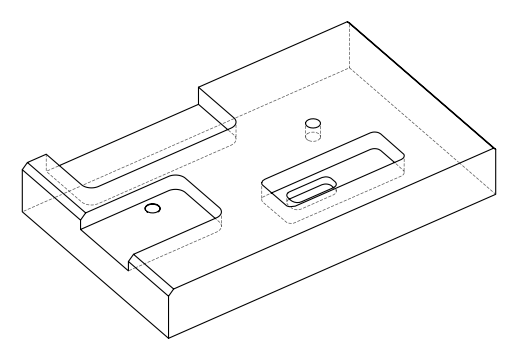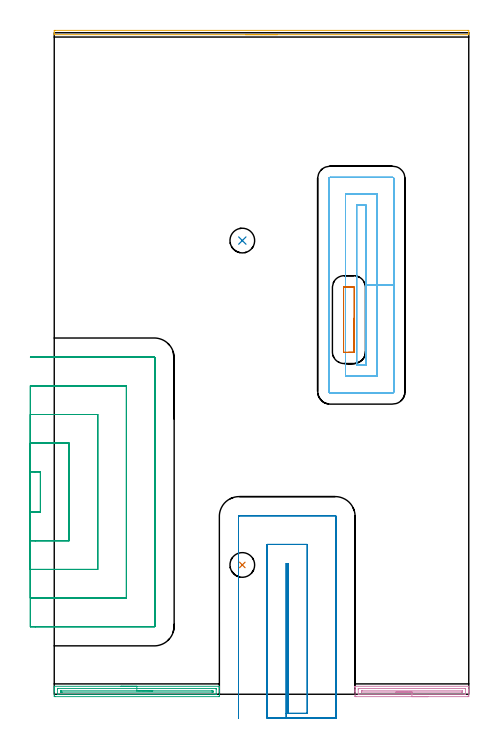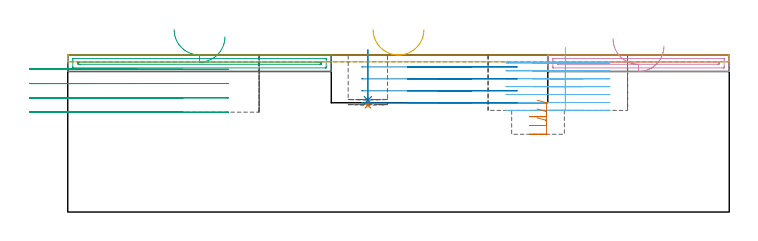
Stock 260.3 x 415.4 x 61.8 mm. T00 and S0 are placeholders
(PLAN: 9 operations, 3 tool changes, 41 min)
(1 INDEXABLE_INSERT_DRILL_BLIND_HOLE_FROM_SOLID | STEP1POCKET | NXT0302_002 | 0.02 min | 3694 mm3)
(2 INDEXABLE_INSERT_DRILL_BLIND_HOLE_FROM_SOLID_1 | STEP1POCKET_1 | NXT0302_002 | 0.08 min | 3317 mm3)
(3 AREA_MILL | FG_CHAMFER_SURFACE | UGT0205_001 | 2.66 min | 2277 mm3)
(4 AREA_MILL_1 | FG_CHAMFER_SURFACE_1 | UGT0205_001 | 1.88 min | 1597 mm3)
(5 AREA_MILL_2 | FG_CHAMFER_SURFACE_2 | UGT0205_001 | 2.24 min | 948 mm3)
(6 MILL_RECTANGULAR_POCKET | POCKET_RECTANGULAR_STRAIGHT | UGT0201_132 | Follow Part, ap 3.5, ae 75% | 12.59 min | 177705 mm3)
(7 MILL_RECTANGULAR_POCKET_1 | POCKET_RECTANGULAR_STRAIGHT_1 | UGT0201_132 | Follow Part, ap 3.5, ae 75% | 0.89 min | 10280 mm3)
(8 MILL_SLOT | SLOT_PARTIAL_RECTANGULAR | UGT0201_106 | Follow Part, ap 6, ae 75% | 6.88 min | 193854 mm3)
(9 MILL_SLOT_1 | SLOT_PARTIAL_RECTANGULAR_1 | UGT0201_106 | Follow Part, ap 6, ae 75% | 13.77 min | 325998 mm3)
(TOOL NXT0302_002 | Index. Insert Drill 15.5mm [880-D1550L20-05] | D15.5 PA176 FL78 Z2)
(TOOL UGT0205_001 | Chamfer Mill 20 x 3 x 45 deg. | D20 FL50 Z2)
(TOOL UGT0201_132 | Carbide End Mill 14.0 | D14 FL30 Z4)
(TOOL UGT0201_106 | End Mill 24 mm | D24 FL25 Z2)
(OP 1 INDEXABLE_INSERT_DRILL_BLIND_HOLE_FROM_SOLID)
G17 G21 G94 G90
T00 M6
G54
G17 G0 G90 X118.1 Y81.2 S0 M3
G43 Z71.8 H1
G94 G81 G98 Z42. F250. R45.
G80
M5
M2
(OP 2 INDEXABLE_INSERT_DRILL_BLIND_HOLE_FROM_SOLID_1)
G17 G21 G94 G90
T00 M6
G54
G17 G0 G90 X118.1 Y284.9 S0 M3
G43 Z71.8 H1
G94 G81 G98 Z44. F250. R63.8
G80
M5
M2
(OP 3 AREA_MILL)
G17 G21 G94 G90
T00 M6
G54
G17 G0 G90 X41.85 Y5. S1061 M3
G43 Z71.8 H0
G94 G1 X41.888 Z70.928 F250.
X42.002 Z70.063
X42.191 Z69.212
X42.453 Z68.38
X42.787 Z67.574
X43.19 Z66.8
X43.659 Z66.064
X44.19 Z65.372
X44.779 Z64.729
X45.422 Z64.139
X46.114 Z63.608
X46.85 Z63.14
X47.624 Z62.737
X48.43 Z62.403
X49.262 Z62.141
X50.114 Z61.952
X50.978 Z61.838
X51.85 Z61.8
X103.554
X103.69 Y4.997 Z61.788
X103.693 Y4.958 Z61.75
X103.7 Y4.622 Z61.421
Y4.113 Z60.912
Y3.531 Z60.326
Y2.349 Z59.146
Y1.753 Z58.547
Y-0.622 Z56.174
X103.698 Y-0.922 Z55.874
X103.693 Y-1.491 Z55.305
X103.681 Y-1.493 Z55.303
X103.109 Y-1.5 Z55.3
X0.591
X0.019 Y-1.493 Z55.303
X0.007 Y-1.491 Z55.305
X0. Y-0.922 Z55.874
Y1.75 Z58.544
Y2.349 Z59.146
Y2.641 Z59.437
Y3.24 Z60.036
Y3.531 Z60.326
Y4.113 Z60.912
Y4.622 Z61.421
X0.007 Y4.958 Z61.75
X0.01 Y4.997 Z61.788
X0.146 Y5. Z61.8
X51.85
Y3.586 Z60.386
X101.38 Y3.585 Z60.385
X101.49 Y3.583 Z60.383
X101.69 Y3.577 Z60.377
X101.693 Y3.531 Z60.331
X101.699 Y3.158 Z59.958
X101.7 Y0.486 Z57.286
X101.693 Y-0.031 Z56.769
X101.69 Y-0.071 Z56.729
X101.544 Y-0.08 Z56.72
X101.435 Y-0.085 Z56.715
X101.38 Y-0.086 Z56.714
X101.326
X2.32 Y-0.085 Z56.715
X2.21 Y-0.083 Z56.717
X2.01 Y-0.077 Z56.723
X2.007 Y-0.031 Z56.769
X2.001 Y0.342 Z57.142
Y3.014 Z59.814
X2.007 Y3.531 Z60.331
X2.01 Y3.571 Z60.371
X2.156 Y3.58 Z60.38
X2.265 Y3.585 Z60.385
X2.32 Y3.586 Z60.386
X2.374
X51.85
Y2.171 Z58.971
X98.651
X99.122 Y2.17 Z58.97
X99.543 Y2.167 Z58.967
X99.674 Y2.165 Z58.965
X99.69 Y1.907 Z58.707
X99.696 Y1.75 Z58.55
X99.699 Y1.594 Z58.394
X99.694 Y1.436 Z58.236
X99.69 Y1.338 Z58.138
X99.647 Y1.335 Z58.135
X99.543 Y1.332 Z58.132
X99.073 Y1.329 Z58.129
X5.049
X4.578 Y1.33 Z58.13
X4.157 Y1.333 Z58.133
X4.026 Y1.335 Z58.135
X4.01 Y1.593 Z58.393
X4.004 Y1.75 Z58.55
X4.001 Y1.906 Z58.706
X4.006 Y2.064 Z58.864
X4.01 Y2.162 Z58.962
X4.053 Y2.165 Z58.965
X4.157 Y2.168 Z58.968
X4.627 Y2.171 Z58.971
X51.85
X52.722 Z59.01
X53.587 Z59.123
X54.438 Z59.312
X55.27 Z59.575
X56.076 Z59.908
X56.85 Z60.311
X57.586 Z60.78
X58.278 Z61.311
X58.921 Z61.9
X59.51 Z62.544
X60.042 Z63.236
X60.51 Z63.971
X60.913 Z64.745
X61.247 Z65.551
X61.509 Z66.383
X61.698 Z67.235
X61.812 Z68.1
X61.85 Z68.971
G0 Z71.8
M5
M2
(OP 4 AREA_MILL_1)
G17 G21 G94 G90
T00 M6
G54
G17 G0 G90 X234.6 Y-1.5 S1061 M3
G43 Z71.8 H0
Z65.3
G94 G1 X234.562 Z64.428 F250.
X234.448 Z63.563
X234.259 Z62.712
X233.997 Z61.88
X233.663 Z61.074
X233.26 Z60.3
X232.792 Z59.564
X232.26 Z58.872
X231.671 Z58.229
X231.028 Z57.64
X230.336 Z57.108
X229.6 Z56.64
X228.826 Z56.237
X228.02 Z55.903
X227.188 Z55.641
X226.337 Z55.452
X225.472 Z55.338
X224.6 Z55.3
X189.464 Y-1.499 Z55.301
X188.907 Y-1.491 Z55.305
X188.904 Y-1.483 Z55.313
X188.9 Y-0.922 Z55.874
Y0.859 Z57.653
Y1.511 Z58.308
Y1.75 Z58.547
Y2.401 Z59.198
Y2.64 Z59.437
Y3.119 Z59.918
Y3.943 Z60.742
Y4.422 Z61.22
Y4.69 Z61.488
X188.907 Y4.966 Z61.758
X188.91 Y4.997 Z61.789
X189.02 Y5. Z61.8
X260.181
X260.29 Y4.997 Z61.789
X260.293 Y4.966 Z61.758
X260.3 Y4.689 Z61.488
Y3.119 Z59.918
Y2.64 Z59.437
Y2.401 Z59.198
Y1.751 Z58.548
Y1.511 Z58.308
Y0.859 Z57.653
X260.299 Y-0.922 Z55.874
X260.296 Y-1.483 Z55.313
X260.293 Y-1.491 Z55.305
X259.736 Y-1.5 Z55.3
X224.6
Y-0.086 Z56.714
X191.189 Y-0.085 Z56.715
X191.08 Y-0.082 Z56.718
X190.91 Y-0.073 Z56.727
X190.907 Y-0.031 Z56.769
X190.901 Y0.312 Z57.112
Y2.984 Z59.784
X190.907 Y3.531 Z60.331
X190.909 Y3.568 Z60.368
X191.026 Y3.579 Z60.379
X191.134 Y3.584 Z60.384
X191.189 Y3.586 Z60.386
X191.243
X258.011 Y3.585 Z60.385
X258.12 Y3.582 Z60.382
X258.29 Y3.573 Z60.373
X258.293 Y3.531 Z60.331
X258.299 Y3.188 Z59.988
X258.3 Y0.516 Z57.316
X258.293 Y-0.031 Z56.769
X258.291 Y-0.068 Z56.732
X258.174 Y-0.079 Z56.721
X258.066 Y-0.084 Z56.716
X258.011 Y-0.086 Z56.714
X257.957
X224.6
Y1.328 Z58.128
X192.962 Y1.329 Z58.129
X192.926 Y1.332 Z58.132
X192.914 Y1.334 Z58.134
X192.909 Y1.383 Z58.183
X192.901 Y1.628 Z58.428
X192.9 Y1.75 Z58.55
X192.901 Y1.871 Z58.671
X192.909 Y1.994 Z58.794
X192.926 Y2.165 Z58.965
X193.022 Y2.167 Z58.967
X193.492 Y2.171 Z58.971
X256.238
X256.274 Y2.168 Z58.968
X256.286 Y2.166 Z58.966
X256.291 Y2.117 Z58.917
X256.299 Y1.872 Z58.672
X256.3 Y1.75 Z58.55
X256.299 Y1.629 Z58.429
X256.291 Y1.505 Z58.305
X256.274 Y1.335 Z58.135
X256.178 Y1.333 Z58.133
X255.709 Y1.329 Z58.129
X224.6 Y1.328 Z58.128
X223.728 Z58.166
X222.864 Z58.28
X222.012 Z58.469
X221.18 Z58.731
X220.374 Z59.065
X219.6 Z59.468
X218.864 Z59.937
X218.172 Z60.468
X217.529 Z61.057
X216.94 Z61.701
X216.409 Z62.393
X215.94 Z63.128
X215.537 Z63.902
X215.203 Z64.708
X214.941 Z65.54
X214.752 Z66.392
X214.638 Z67.257
X214.6 Z68.128
G0 Z71.8
M5
M2
(OP 5 AREA_MILL_2)
G17 G21 G94 G90
T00 M6
G54
G17 G0 G90 X140.15 Y414.2 S1061 M3
G43 Z71.8 H0
G94 G1 X140.112 Z70.928 F250.
X139.998 Z70.063
X139.809 Z69.212
X139.547 Z68.38
X139.213 Z67.574
X138.81 Z66.8
X138.342 Z66.064
X137.81 Z65.372
X137.221 Z64.729
X136.578 Z64.139
X135.886 Z63.608
X135.15 Z63.14
X134.376 Z62.737
X133.57 Z62.403
X132.738 Z62.141
X131.886 Z61.952
X131.022 Z61.838
X130.15 Z61.8
X0.171
X0.009 Y414.203 Z61.788
X0. Y414.21 Z61.781
Y414.558 Z61.442
Y414.874 Z61.125
Y415.55 Z60.445
Y416.77 Z59.227
X0.003 Y416.891 Z59.105
X0.408 Y416.9 Z59.1
X259.893 Y416.899 Z59.101
X260.297 Y416.891 Z59.105
X260.3 Y416.77 Z59.227
Y415.55 Z60.445
Y414.874 Z61.125
Y414.558 Z61.442
Y414.21 Z61.781
X260.291 Y414.202 Z61.788
X260.129 Y414.2 Z61.8
X130.15
X129.278 Z61.838
X128.414 Z61.952
X127.562 Z62.141
X126.73 Z62.403
X125.924 Z62.737
X125.15 Z63.14
X124.414 Z63.608
X123.722 Z64.139
X123.079 Z64.729
X122.49 Z65.372
X121.958 Z66.064
X121.49 Z66.8
X121.087 Z67.574
X120.753 Z68.38
X120.491 Z69.212
X120.302 Z70.063
X120.188 Z70.928
X120.15 Z71.8
M5
M2
(OP 6 MILL_RECTANGULAR_POCKET)
G17 G21 G94 G90
T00 M6
G54
G17 G0 G90 X195.8 Y234.081 S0 M3
G43 Z71.8 H0
Z64.8
G94 G1 Y256.9 Z58.686 F250.
Y307.1 F500.
X189.9
Y206.7
X195.8
Y256.9
X202.8
Y314.1
X182.9
Y199.7
X202.8
Y256.9
X213.3
Y323.7
G3 X212.4 Y324.6 R0.9
G1 X173.3
G3 X172.4 Y323.7 R0.9
G1 Y190.1
G3 X173.3 Y189.2 R0.9
G1 X212.4
G3 X213.3 Y190.1 R0.9
G1 Y256.9
Y257.9
G0 X195.8 Y234.081 Z61.686
G1 Y256.9 Z55.571 F250.
Y307.1 F500.
X189.9
Y206.7
X195.8
Y256.9
X202.8
Y314.1
X182.9
Y199.7
X202.8
Y256.9
X213.3
Y323.7
G3 X212.4 Y324.6 R0.9
G1 X173.3
G3 X172.4 Y323.7 R0.9
G1 Y190.1
G3 X173.3 Y189.2 R0.9
G1 X212.4
G3 X213.3 Y190.1 R0.9
G1 Y256.9
Y257.9
G0 X195.8 Y234.081 Z58.571
G1 Y256.9 Z52.457 F250.
Y307.1 F500.
X189.9
Y206.7
X195.8
Y256.9
X202.8
Y314.1
X182.9
Y199.7
X202.8
Y256.9
X213.3
Y323.7
G3 X212.4 Y324.6 R0.9
G1 X173.3
G3 X172.4 Y323.7 R0.9
G1 Y190.1
G3 X173.3 Y189.2 R0.9
G1 X212.4
G3 X213.3 Y190.1 R0.9
G1 Y256.9
Y257.9
G0 X195.8 Y234.081 Z55.457
G1 Y256.9 Z49.343 F250.
Y307.1 F500.
X189.9
Y206.7
X195.8
Y256.9
X202.8
Y314.1
X182.9
Y199.7
X202.8
Y256.9
X213.3
Y323.7
G3 X212.4 Y324.6 R0.9
G1 X173.3
G3 X172.4 Y323.7 R0.9
G1 Y190.1
G3 X173.3 Y189.2 R0.9
G1 X212.4
G3 X213.3 Y190.1 R0.9
G1 Y256.9
Y257.9
G0 X195.8 Y234.081 Z52.343
G1 Y256.9 Z46.229 F250.
Y307.1 F500.
X189.9
Y206.7
X195.8
Y256.9
X202.8
Y314.1
X182.9
Y199.7
X202.8
Y256.9
X213.3
Y323.7
G3 X212.4 Y324.6 R0.9
G1 X173.3
G3 X172.4 Y323.7 R0.9
G1 Y190.1
G3 X173.3 Y189.2 R0.9
G1 X212.4
G3 X213.3 Y190.1 R0.9
G1 Y256.9
Y257.9
G0 X195.8 Y234.081 Z49.229
G1 Y256.9 Z43.114 F250.
Y307.1 F500.
X189.9
Y206.7
X195.8
Y256.9
X202.8
Y314.1
X182.9
Y199.7
X202.8
Y256.9
X213.3
Y323.7
G3 X212.4 Y324.6 R0.9
G1 X173.3
G3 X172.4 Y323.7 R0.9
G1 Y190.1
G3 X173.3 Y189.2 R0.9
G1 X212.4
G3 X213.3 Y190.1 R0.9
G1 Y256.9
Y257.9
G0 X195.8 Y234.081 Z46.114
G1 Y256.9 Z40. F250.
Y307.1 F500.
X189.9
Y206.7
X195.8
Y256.9
X202.8
Y314.1
X182.9
Y199.7
X202.8
Y256.9
X213.3
Y323.7
G3 X212.4 Y324.6 R0.9
G1 X173.3
G3 X172.4 Y323.7 R0.9
G1 Y190.1
G3 X173.3 Y189.2 R0.9
G1 X212.4
G3 X213.3 Y190.1 R0.9
G1 Y256.9
Y257.9
G0 Z71.8
M5
M2
(OP 7 MILL_RECTANGULAR_POCKET_1)
G17 G21 G94 G90
T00 M6
G54
G17 G0 G90 X184.692 Y214.7 S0 M3
G43 Z71.8 H0
Z44.
G94 G1 X188.1 Z43.087 F250.
X188.155 Z43.072
X188.268 Y214.746 Z43.039
X188.354 Y214.832 Z43.007
X188.4 Y214.945 Z42.974
Y215. Z42.959
Y235.25 Z37.533
Y255.5 F500.
G3 X188.1 Y255.8 R0.3
G1 X182.
G3 X181.7 Y255.5 R0.3
G1 Y215.
G3 X182. Y214.7 R0.3
G1 X188.1
G3 X188.4 Y215. R0.3
G1 Y235.25
Y236.25
G0 X184.692 Y214.7 Z40.533
G1 X188.1 Z39.62 F250.
X188.155 Z39.605
X188.268 Y214.746 Z39.573
X188.354 Y214.832 Z39.54
X188.4 Y214.945 Z39.507
Y215. Z39.493
Y235.25 Z34.067
Y255.5 F500.
G3 X188.1 Y255.8 R0.3
G1 X182.
G3 X181.7 Y255.5 R0.3
G1 Y215.
G3 X182. Y214.7 R0.3
G1 X188.1
G3 X188.4 Y215. R0.3
G1 Y235.25
Y236.25
G0 X184.692 Y214.7 Z37.067
G1 X188.1 Z36.154 F250.
X188.155 Z36.139
X188.268 Y214.746 Z36.106
X188.354 Y214.832 Z36.073
X188.4 Y214.945 Z36.041
Y215. Z36.026
Y235.25 Z30.6
Y255.5 F500.
G3 X188.1 Y255.8 R0.3
G1 X182.
G3 X181.7 Y255.5 R0.3
G1 Y215.
G3 X182. Y214.7 R0.3
G1 X188.1
G3 X188.4 Y215. R0.3
G1 Y235.25
Y236.25
G0 Z71.8
M5
M2
(OP 8 MILL_SLOT)
G17 G21 G94 G90
T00 M6
G54
G17 G0 G90 X145.7 Y-15. S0 M3
G43 Z71.8 H0
Z57.1
G94 G1 Y-12. F250.
Y82.1 F500.
X146.9
Y-12.
X158.9
Y94.1
X133.7
Y-12.
Y-15. F250.
X176.9
Y-12.
Y111.7 F500.
G3 X176.5 Y112.1 R0.4
G1 X116.1
G3 X115.7 Y111.7 R0.4
G1 Y-12.
Y-15. F250.
G0 X145.7 Z52.4
G1 Y-12.
Y82.1 F500.
X146.9
Y-12.
X158.9
Y94.1
X133.7
Y-12.
Y-15. F250.
X176.9
Y-12.
Y111.7 F500.
G3 X176.5 Y112.1 R0.4
G1 X116.1
G3 X115.7 Y111.7 R0.4
G1 Y-12.
Y-15. F250.
G0 X145.7 Z47.7
G1 Y-12.
Y82.1 F500.
X146.9
Y-12.
X158.9
Y94.1
X133.7
Y-12.
Y-15. F250.
X176.9
Y-12.
Y111.7 F500.
G3 X176.5 Y112.1 R0.4
G1 X116.1
G3 X115.7 Y111.7 R0.4
G1 Y-12.
Y-15. F250.
G0 X145.7 Z43.
G1 Y-12.
Y82.1 F500.
X146.9
Y-12.
X158.9
Y94.1
X133.7
Y-12.
Y-15. F250.
X176.9
Y-12.
Y111.7 F500.
G3 X176.5 Y112.1 R0.4
G1 X116.1
G3 X115.7 Y111.7 R0.4
G1 Y-12.
Y-15. F250.
G0 Z71.8
M5
M2
(OP 9 MILL_SLOT_1)
G17 G21 G94 G90
T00 M6
G54
G17 G0 G90 X-15. Y114.4 S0 M3
G43 Z71.8 H0
Z56.175
G94 G1 X-12. F250.
X-8.7 F500.
Y139.7
X-12.
X-15. F250.
Y96.4
X-12.
X9.3 F500.
Y157.7
X-12.
X-15. F250.
Y78.4
X-12.
X27.3 F500.
Y175.7
X-12.
X-15. F250.
Y60.4
X-12.
X45.3 F500.
Y193.7
X-12.
X-15. F250.
Y42.4
X-12.
X62.8 F500.
G3 X63.3 Y42.9 R0.5
G1 Y211.2
G3 X62.8 Y211.7 R0.5
G1 X-12.
X-15. F250.
G0 Y114.4 Z50.55
G1 X-12.
X-8.7 F500.
Y139.7
X-12.
X-15. F250.
Y96.4
X-12.
X9.3 F500.
Y157.7
X-12.
X-15. F250.
Y78.4
X-12.
X27.3 F500.
Y175.7
X-12.
X-15. F250.
Y60.4
X-12.
X45.3 F500.
Y193.7
X-12.
X-15. F250.
Y42.4
X-12.
X62.8 F500.
G3 X63.3 Y42.9 R0.5
G1 Y211.2
G3 X62.8 Y211.7 R0.5
G1 X-12.
X-15. F250.
G0 Y114.4 Z44.925
G1 X-12.
X-8.7 F500.
Y139.7
X-12.
X-15. F250.
Y96.4
X-12.
X9.3 F500.
Y157.7
X-12.
X-15. F250.
Y78.4
X-12.
X27.3 F500.
Y175.7
X-12.
X-15. F250.
Y60.4
X-12.
X45.3 F500.
Y193.7
X-12.
X-15. F250.
Y42.4
X-12.
X62.8 F500.
G3 X63.3 Y42.9 R0.5
G1 Y211.2
G3 X62.8 Y211.7 R0.5
G1 X-12.
X-15. F250.
G0 Y114.4 Z39.3
G1 X-12.
X-8.7 F500.
Y139.7
X-12.
X-15. F250.
Y96.4
X-12.
X9.3 F500.
Y157.7
X-12.
X-15. F250.
Y78.4
X-12.
X27.3 F500.
Y175.7
X-12.
X-15. F250.
Y60.4
X-12.
X45.3 F500.
Y193.7
X-12.
X-15. F250.
Y42.4
X-12.
X62.8 F500.
G3 X63.3 Y42.9 R0.5
G1 Y211.2
G3 X62.8 Y211.7 R0.5
G1 X-12.
X-15. F250.
G0 Z71.8
M5
M2
